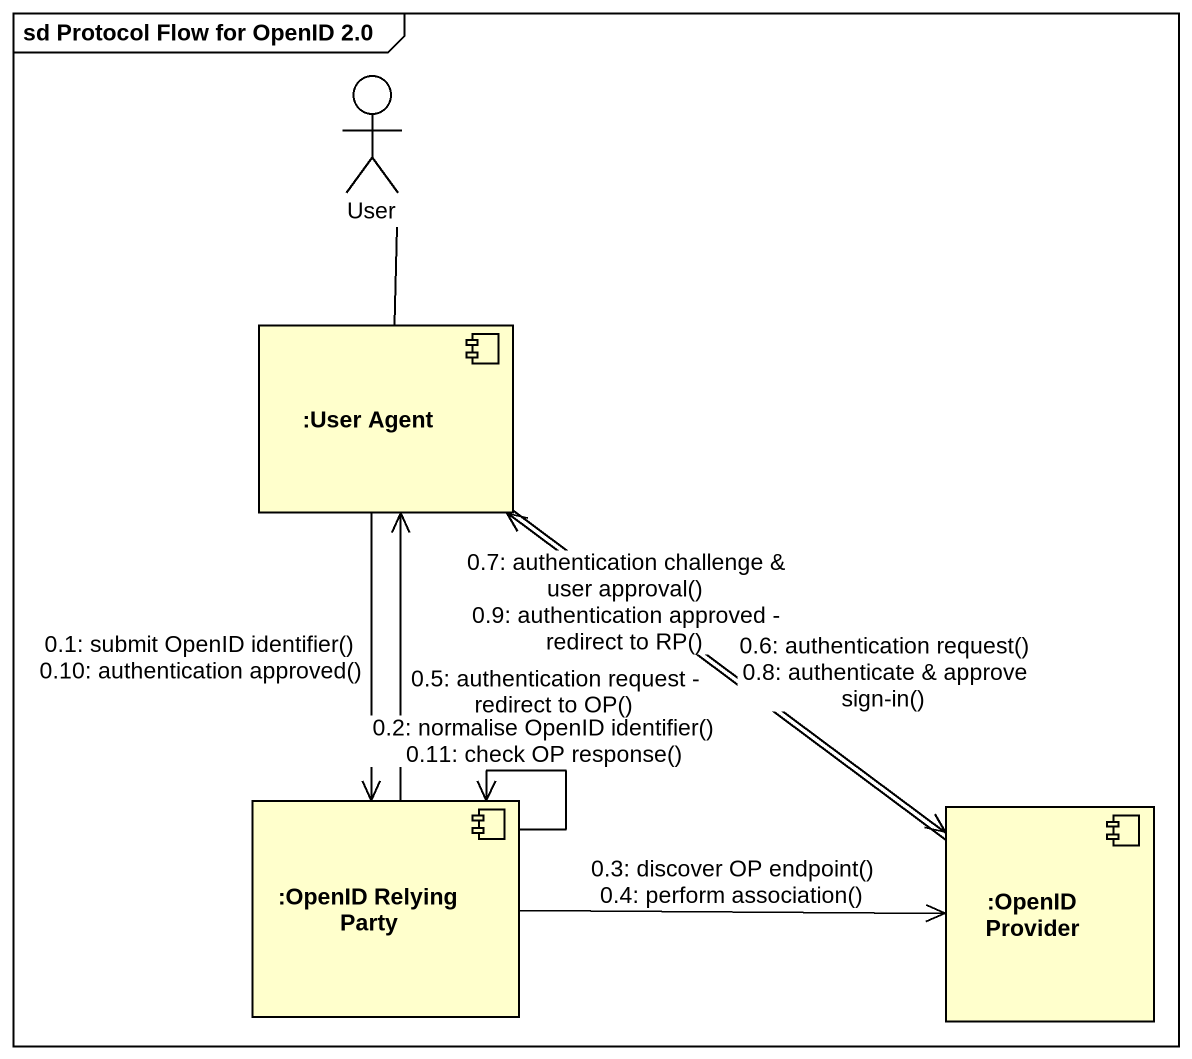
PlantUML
@startuml
mainframe sd Protocol Flow for OpenID 2.0
actor User
component ":User Agent" as User_Agent
component ":OpenID Relying Party" as OpenID_Relying_Party
component ":OpenID Provider" as OpenID_Provider
User -- User_Agent
User_Agent --> OpenID_Relying_Party : 0.1: submit OpenID identifier()\n0.10: authentication approved()
OpenID_Relying_Party --> OpenID_Relying_Party : 0.2: normalise OpenID identifier()\n0.11: check OP response()
OpenID_Relying_Party -right-> OpenID_Provider : 0.3: discover OP endpoint()\n0.4: perform association()
OpenID_Relying_Party -up-> User_Agent : 0.5: authentication request - redirect to OP()
User_Agent --> OpenID_Provider : 0.6: authentication request()\n0.8: authenticate & approve sign-in()
OpenID_Provider -up-> User_Agent : 0.7: authentication challenge & user approval()\n0.9: authentication approved - redirect to RP()
@enduml
